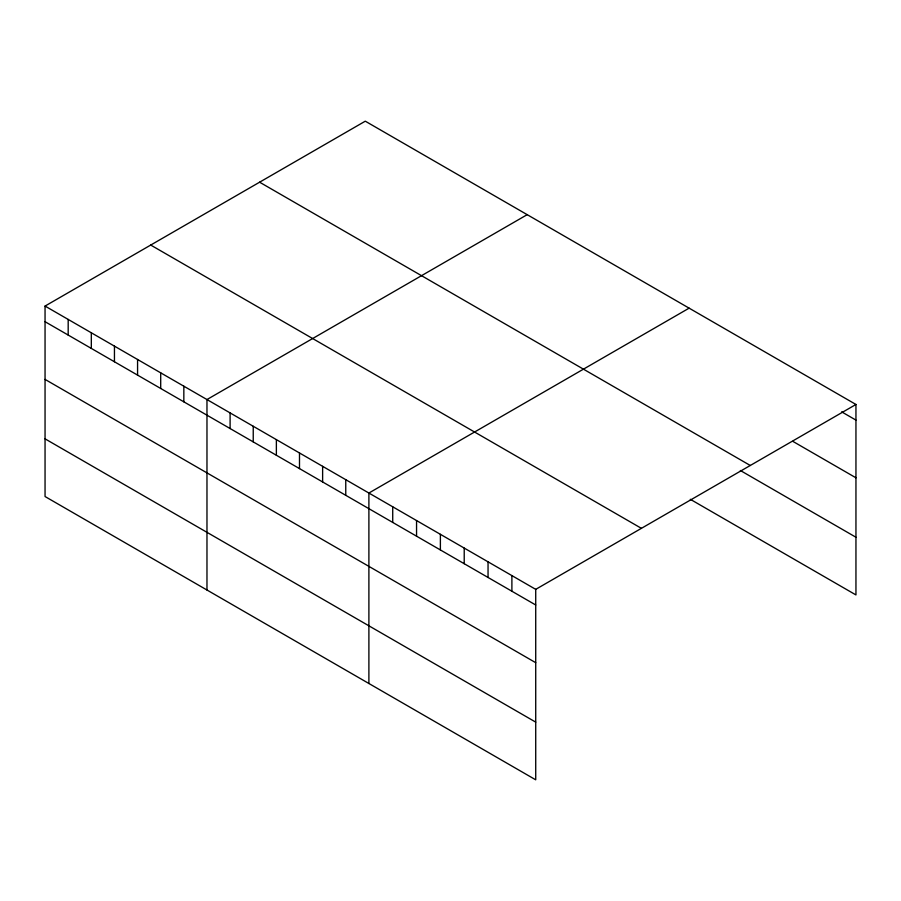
<?xml version="1.0" encoding="UTF-8"?>
<svg xmlns="http://www.w3.org/2000/svg" width="901" height="901" viewBox="0 0 901 901"><rect width="100%" height="100%" fill="white"/><g stroke="black" fill="none" stroke-linecap="round" stroke-linejoin="round"><path stroke-width="1.35" d="M45.05 306.07L535.723 589.355L535.723 779.815L45.05 496.53L45.05 306.07L365.277 121.184L855.95 404.47L855.95 594.93L690.312 499.3M527.198 214.663L206.971 399.548L206.971 590.02M689.119 308.153L368.892 493.038L368.892 683.499M535.723 589.355L855.95 404.47M841.647 411.847L855.95 420.103M792.79 441.332L855.95 477.8M259.601 182.193L750.274 465.479M740.363 470.502L855.95 537.244M150.726 245.061L641.399 528.335M45.05 321.702L535.723 604.988M45.05 379.4L535.723 662.685M45.05 438.843L535.723 722.129M511.892 575.593L511.892 591.225M488.049 561.83L488.049 577.473M464.218 548.078L464.218 563.711M440.386 534.316L440.386 549.948M416.555 520.553L416.555 536.196M392.723 506.79L392.723 522.434M345.759 479.681L345.759 495.313M322.626 466.324L322.626 481.967M299.492 452.966L299.492 468.61M276.37 439.62L276.37 455.253M253.237 426.263L253.237 441.895M230.104 412.906L230.104 428.538M183.838 386.191L183.838 401.835M160.705 372.845L160.705 388.477M137.571 359.488L137.571 375.12M114.45 346.13L114.45 361.763M91.316 332.773L91.316 348.417M68.183 319.427L68.183 335.059"/></g></svg>
